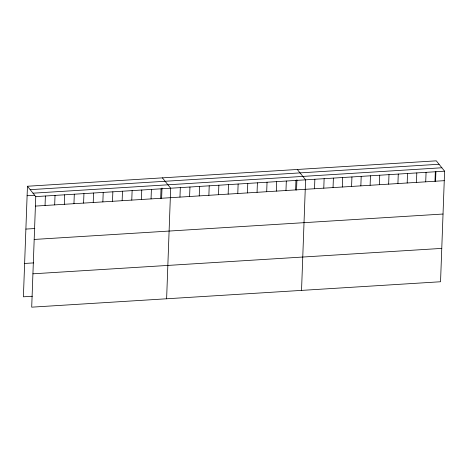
<?xml version="1.0" encoding="UTF-8"?>
<svg xmlns="http://www.w3.org/2000/svg" width="468" height="468" viewBox="0 0 468 468"><rect width="100%" height="100%" fill="white"/><g stroke="black" fill="none" stroke-linecap="round" stroke-linejoin="round"><path stroke-width="0.7" d="M27.454 186.246L35.755 196.607L31.701 307.166L440.546 281.754L444.6 171.189L436.299 160.834L27.454 186.246L23.4 296.811L32.35 296.256M45.045 205.493L45.39 196.004M54.68 204.89L55.025 195.408M64.315 204.294L64.666 194.805M73.956 203.697L74.301 194.208M83.591 203.094L83.942 193.612M93.226 202.498L93.577 193.009M102.866 201.895L103.212 192.412M112.501 201.298L112.852 191.81M122.142 200.702L122.487 191.213M131.777 200.099L132.122 190.616M141.412 199.503L141.763 190.014M151.053 198.9L151.398 189.417M160.688 198.303L161.033 188.815M161.618 198.467L161.998 188.042M166.62 298.783L170.674 188.218L162.373 177.858M179.964 197.104L180.309 187.621M189.599 196.507L189.949 187.019M199.233 195.905L199.584 186.422M208.874 195.308L209.219 185.819M218.509 194.711L218.86 185.223M228.15 194.109L228.495 184.626M237.785 193.512L238.13 184.023M247.42 192.91L247.771 183.427M257.061 192.313L257.406 182.824M266.696 191.716L267.041 182.227M276.331 191.114L276.682 181.631M285.971 190.517L286.317 181.028M295.606 189.914L295.957 180.432M296.536 190.078L296.917 179.654M301.538 290.394L305.592 179.829L297.291 169.474M314.514 188.744L314.859 179.256M323.78 188.165L324.125 178.677M333.046 187.592L333.391 178.103M342.313 187.013L342.664 177.524M351.579 186.439L351.93 176.951M360.846 185.86L361.197 176.377M370.112 185.287L370.463 175.798M379.384 184.708L379.729 175.225M388.651 184.135L388.996 174.646M397.917 183.555L398.262 174.073M407.183 182.982L407.529 173.493M416.45 182.403L416.801 172.92M425.716 181.83L426.067 172.341M434.983 181.251L435.334 171.768M435.544 181.438L435.901 171.709M30.192 189.663L439.042 164.25M33.017 193.185L441.862 167.772M27.109 195.735L34.679 195.261M35.755 196.607L444.6 171.189M35.404 206.09L444.255 180.677M25.88 229.086L34.831 228.53M34.182 239.446L443.026 214.034M24.623 263.455L33.573 262.899M32.924 273.815L441.769 248.397"/></g></svg>
